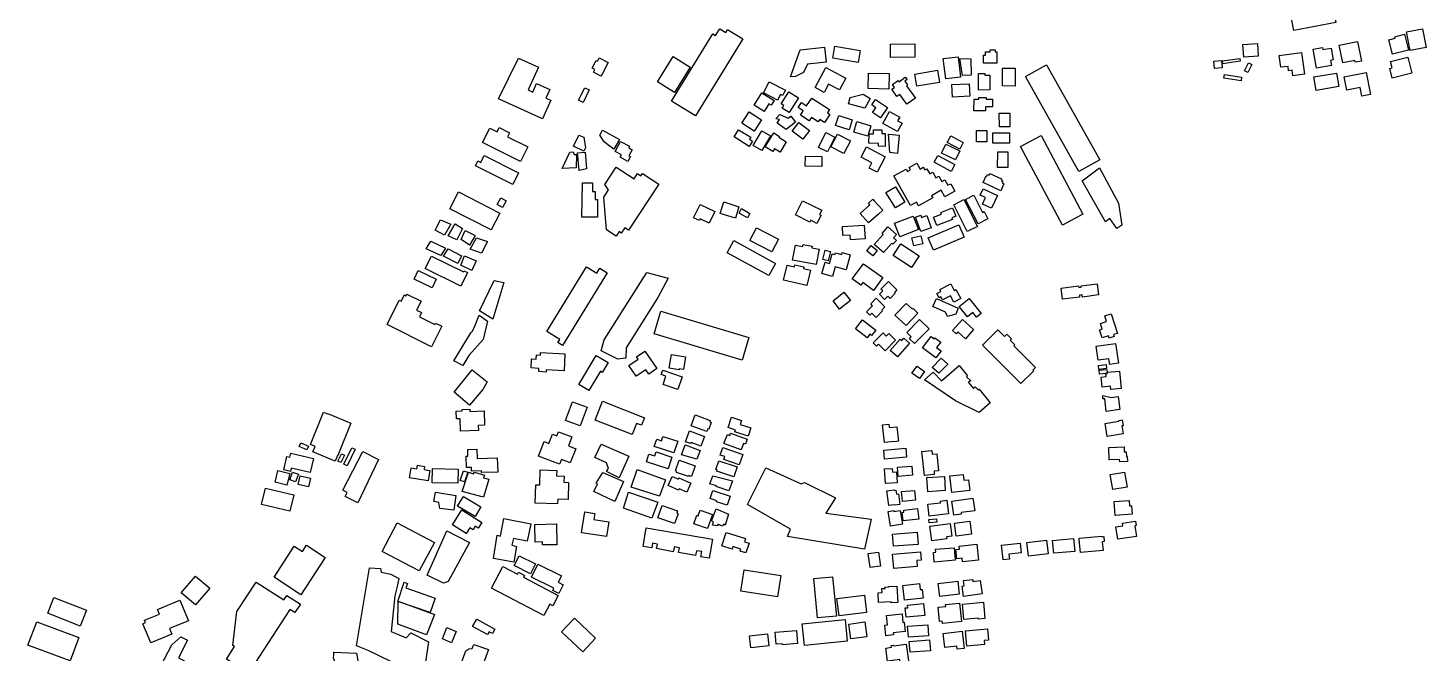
# Model space of a CAD drawing. Header units: metres. Extents: x -30816 to -28918, y -46789 to -43839.
# Drawn here: x -30557 to -29750, y -45429 to -45068 of the extents above; entities that cross this region are included whole.
import ezdxf

# ---------------------------------------------------------------- set-up
doc = ezdxf.new("R2010")
doc.units = ezdxf.units.M
doc.header["$MEASUREMENT"] = 0

msp = doc.modelspace()

# ---------------------------------------------------------------- linework, layer by layer
for points in [[(-29828.23, -45058.67), (-29803.81, -45054.45), (-29801.81, -45064.99), (-29826.2, -45069.73), (-29828.23, -45058.67)], [(-30171.48, -45118.99), (-30185.34, -45110.53), (-30161.35, -45071.6), (-30159.82, -45072.54), (-30157.46, -45068.71), (-30153.92, -45070.86), (-30152.89, -45069.2), (-30144.1, -45074.57), (-30171.48, -45118.99)], [(-29759.02, -45081.32), (-29761.08, -45070.46), (-29751.88, -45068.74), (-29749.83, -45079.59), (-29759.02, -45081.32)], [(-30092.13, -45085.58), (-30090.94, -45078.75), (-30076.43, -45081.26), (-30077.63, -45088.09), (-30092.13, -45085.58)], [(-30058.85, -45085.27), (-30058.93, -45077.52), (-30044.9, -45077.37), (-30044.83, -45085.14), (-30058.85, -45085.27)], [(-29847.16, -45077.21), (-29846.64, -45084.47), (-29855.02, -45085.07), (-29855.53, -45077.79), (-29847.16, -45077.21)], [(-29799.96, -45078.1), (-29789.38, -45076.02), (-29787.15, -45087.32), (-29790.8, -45088.03), (-29791.01, -45086.96), (-29797.94, -45088.31), (-29799.96, -45078.1)], [(-29762.26, -45071.85), (-29759.91, -45081.01), (-29769.2, -45083.38), (-29771.32, -45075.13), (-29767.65, -45074.19), (-29767.88, -45073.28), (-29762.26, -45071.85)], [(-30285.16, -45109.09), (-30273.58, -45085.72), (-30262.09, -45090.9), (-30268.04, -45104), (-30265.39, -45105.2), (-30263.16, -45100.3), (-30255.51, -45103.74), (-30257.72, -45108.64), (-30254.86, -45109.94), (-30259.67, -45120.56), (-30285.16, -45109.09)], [(-30221.93, -45088.22), (-30225.2, -45094.43), (-30226.08, -45096), (-30230.3, -45093.77), (-30229.48, -45092.23), (-30231.07, -45091.38), (-30228.73, -45087.01), (-30228.02, -45087.39), (-30227.02, -45085.52), (-30221.93, -45088.22)], [(-30193.45, -45099.29), (-30184.31, -45084.77), (-30174.47, -45090.89), (-30183.61, -45105.43), (-30193.45, -45099.29)], [(-30111.05, -45080.8), (-30097.05, -45079.31), (-30096.07, -45087.93), (-30106.79, -45089.14), (-30109.2, -45093.94), (-30113.67, -45096.22), (-30116.55, -45096.41), (-30111.05, -45080.8)], [(-30026.98, -45097.66), (-30028.48, -45085.92), (-30019.93, -45084.84), (-30018.43, -45096.58), (-30026.98, -45097.66)], [(-30018.95, -45085.86), (-30012.55, -45085.97), (-30012.39, -45095.49), (-30017.4, -45095.57), (-30018.95, -45085.86)], [(-30001.4, -45080.86), (-29998.43, -45080.86), (-29998.42, -45081.93), (-29997.62, -45081.94), (-29997.62, -45088.52), (-30005.23, -45088.51), (-30005.23, -45083.86), (-30004.1, -45083.87), (-30004.1, -45081.96), (-30001.4, -45081.96), (-30001.4, -45080.86)], [(-29867.82, -45086.94), (-29867.39, -45091.18), (-29871.85, -45091.62), (-29872.27, -45087.38), (-29867.82, -45086.94)], [(-29867.01, -45088.83), (-29867.25, -45087.13), (-29857.28, -45085.75), (-29857.04, -45087.43), (-29867.01, -45088.83)], [(-29821.72, -45082.32), (-29820.02, -45094.87), (-29826.72, -45095.76), (-29827.15, -45092.59), (-29829.14, -45092.86), (-29829.48, -45090.38), (-29833.6, -45090.93), (-29834.52, -45084.04), (-29821.72, -45082.32)], [(-29814.92, -45080.52), (-29809.58, -45079.59), (-29809.39, -45080.67), (-29804.6, -45079.84), (-29803.41, -45086.7), (-29804.89, -45086.97), (-29804.39, -45089.88), (-29813.03, -45091.38), (-29814.92, -45080.52)], [(-29758, -45094.22), (-29769.35, -45097.15), (-29770.8, -45091.58), (-29769.38, -45091.21), (-29770.32, -45087.59), (-29760.37, -45085.03), (-29758, -45094.22)], [(-30096.14, -45091.05), (-30084.74, -45097.18), (-30088.4, -45103.92), (-30094.61, -45100.58), (-30097.21, -45105.37), (-30102.4, -45102.57), (-30096.14, -45091.05)], [(-30059.94, -45103.48), (-30071.82, -45103.17), (-30071.58, -45094.26), (-30059.7, -45094.58), (-30059.94, -45103.48)], [(-30030.64, -45099.72), (-30043.62, -45101.85), (-30044.78, -45094.78), (-30031.81, -45092.65), (-30030.64, -45099.72)], [(-30008.09, -45104.02), (-30008.15, -45094.43), (-30004.46, -45094.41), (-30004.45, -45095.47), (-30001.65, -45095.46), (-30001.62, -45104), (-30008.09, -45104.02)], [(-29994.32, -45101.68), (-29994.29, -45091.32), (-29986.86, -45091.35), (-29986.89, -45101.71), (-29994.32, -45101.68)], [(-29981.05, -45096.2), (-29968.94, -45089.43), (-29938, -45144.22), (-29950.12, -45151), (-29981.05, -45096.2)], [(-29866.16, -45095.1), (-29856.26, -45096.61), (-29856.57, -45098.64), (-29866.46, -45097.13), (-29866.16, -45095.1)], [(-29852.27, -45088.36), (-29850.36, -45089.34), (-29852.76, -45093.96), (-29854.67, -45092.98), (-29852.27, -45088.36)], [(-29813.3, -45104.21), (-29814.6, -45096.37), (-29801.51, -45094.22), (-29800.21, -45102.06), (-29813.3, -45104.21)], [(-29797.07, -45096.39), (-29784.47, -45093.91), (-29781.96, -45106.53), (-29786.87, -45107.49), (-29787.84, -45102.64), (-29795.53, -45104.15), (-29797.07, -45096.39)], [(-30232.73, -45103.96), (-30236.35, -45111.17), (-30238.89, -45109.91), (-30235.27, -45102.7), (-30232.73, -45103.96)], [(-30122.44, -45106.55), (-30124.19, -45109.87), (-30132.2, -45105.71), (-30128.88, -45099.35), (-30119.56, -45104.17), (-30121.15, -45107.2), (-30122.44, -45106.55)], [(-30053.42, -45106.59), (-30055.28, -45107.83), (-30058.11, -45103.58), (-30056.55, -45102.54), (-30057.76, -45100.82), (-30054.46, -45098.54), (-30053.99, -45099.21), (-30050.39, -45096.59), (-30049.33, -45098.04), (-30050.54, -45098.91), (-30049.03, -45101.11), (-30049.63, -45101.52), (-30044.52, -45108.77), (-30049.45, -45112.23), (-30053.42, -45106.59)], [(-30023.11, -45108.07), (-30023.42, -45100.88), (-30013.43, -45100.46), (-30013.12, -45107.65), (-30023.11, -45108.07)], [(-30126.11, -45110.03), (-30127.8, -45112.67), (-30129.02, -45111.9), (-30131.84, -45116.33), (-30137.63, -45112.67), (-30133.13, -45105.6), (-30126.11, -45110.03)], [(-30120.4, -45112.92), (-30121.9, -45111.97), (-30117.52, -45105.09), (-30112.02, -45108.56), (-30117.37, -45116.95), (-30121.37, -45114.43), (-30120.4, -45112.92)], [(-30110.9, -45118.47), (-30109.28, -45115.99), (-30112.2, -45114.08), (-30110.34, -45111.25), (-30107.33, -45113.21), (-30104.35, -45108.66), (-30094.16, -45115.28), (-30095.34, -45117.1), (-30093.83, -45118.08), (-30096.94, -45122.81), (-30099.66, -45121.03), (-30100.59, -45122.45), (-30104.57, -45119.85), (-30105.82, -45121.77), (-30110.9, -45118.47)], [(-30074.7, -45106.48), (-30070.56, -45108.87), (-30073.8, -45114.4), (-30083.12, -45112.04), (-30082.17, -45108.37), (-30074.7, -45106.48)], [(-30060.65, -45114.11), (-30064.74, -45120.09), (-30069.22, -45117.05), (-30067.28, -45114.22), (-30069.63, -45112.63), (-30067.49, -45109.48), (-30060.65, -45114.11)], [(-30007.87, -45109.25), (-30007.86, -45108.38), (-30003.6, -45108.4), (-30003.6, -45109.36), (-29999.99, -45109.32), (-29999.94, -45113.7), (-30004.12, -45113.76), (-30004.15, -45116.04), (-30010.78, -45115.95), (-30010.7, -45109.22), (-30007.87, -45109.25)], [(-30133.26, -45121.28), (-30137.61, -45127.81), (-30144.76, -45123.07), (-30140.4, -45116.55), (-30133.26, -45121.28)], [(-30122.95, -45121.11), (-30125.13, -45120.56), (-30122.85, -45118.08), (-30117.94, -45120.27), (-30116.39, -45119.08), (-30113.66, -45122.57), (-30119.11, -45126.78), (-30124.34, -45123.05), (-30122.95, -45121.11)], [(-30082.78, -45127), (-30090.6, -45124.57), (-30088.78, -45118.78), (-30080.96, -45121.21), (-30082.78, -45127)], [(-30063.32, -45123.37), (-30059.4, -45116.37), (-30053.56, -45119.6), (-30054.77, -45121.75), (-30052.21, -45123.18), (-30054.93, -45128.04), (-30063.32, -45123.37)], [(-29990.08, -45125.19), (-29996.08, -45125.2), (-29996.1, -45117.43), (-29990.1, -45117.42), (-29990.08, -45125.19)], [(-30272.38, -45145.17), (-30294.27, -45134.22), (-30290.09, -45125.95), (-30285.88, -45128.06), (-30284.71, -45125.72), (-30278.78, -45128.69), (-30279.95, -45131.01), (-30268.21, -45136.88), (-30272.38, -45145.17)], [(-30225.17, -45127.17), (-30215.31, -45132.57), (-30218.63, -45138.05), (-30222.29, -45135.5), (-30224.23, -45133.98), (-30226.66, -45130.09), (-30225.17, -45127.17)], [(-30146.57, -45126.92), (-30139.52, -45131.26), (-30140.2, -45132.36), (-30138.47, -45133.43), (-30140.39, -45136.52), (-30149.17, -45131.12), (-30146.57, -45126.92)], [(-30111.86, -45122.79), (-30105.69, -45127.3), (-30109.41, -45132.35), (-30115.58, -45127.82), (-30111.86, -45122.79)], [(-30072.01, -45130.66), (-30080.1, -45128.27), (-30078.3, -45122.25), (-30070.21, -45124.65), (-30072.01, -45130.66)], [(-30071.25, -45129.27), (-30068.72, -45129.34), (-30068.71, -45127), (-30063.84, -45127.01), (-30063.85, -45129.13), (-30061.99, -45129.14), (-30062.01, -45136.51), (-30065.77, -45136.5), (-30065.77, -45134.88), (-30071.38, -45134.75), (-30071.25, -45129.27)], [(-30009.26, -45133.96), (-30009.24, -45127.35), (-30003.3, -45127.37), (-30003.32, -45133.98), (-30009.26, -45133.96)], [(-30241.76, -45136.37), (-30238.7, -45130), (-30235.84, -45131.15), (-30234.87, -45137.34), (-30235.89, -45139.29), (-30241.76, -45136.37)], [(-30217.85, -45139.44), (-30214.76, -45133.64), (-30209.46, -45136.44), (-30209.99, -45137.42), (-30208, -45138.47), (-30209.84, -45141.92), (-30208.91, -45142.4), (-30210.41, -45145.19), (-30214.88, -45142.82), (-30214.12, -45141.41), (-30217.85, -45139.44)], [(-30133.12, -45138.93), (-30138.07, -45136.05), (-30133.11, -45127.63), (-30128.16, -45130.51), (-30133.12, -45138.93)], [(-30123.31, -45131.29), (-30119.02, -45133.85), (-30122.66, -45139.88), (-30125.88, -45137.96), (-30126.77, -45139.46), (-30131.16, -45136.84), (-30126.32, -45128.79), (-30122.99, -45130.76), (-30123.31, -45131.29)], [(-30095.35, -45139.7), (-30100.43, -45137.17), (-30096.13, -45128.61), (-30091.06, -45131.15), (-30095.35, -45139.7)], [(-30085.77, -45140.71), (-30093.3, -45136.85), (-30089.54, -45129.54), (-30082, -45133.4), (-30085.77, -45140.71)], [(-30059.34, -45140.11), (-30060.02, -45129.51), (-30053.81, -45130.13), (-30054.87, -45140.56), (-30059.34, -45140.11)], [(-30029.48, -45140.45), (-30026.96, -45135.29), (-30018.89, -45139.19), (-30021.4, -45144.35), (-30029.48, -45140.45)], [(-30026.1, -45134.32), (-30024.06, -45130.53), (-30016.9, -45134.37), (-30018.94, -45138.16), (-30026.1, -45134.32)], [(-29990.18, -45134.64), (-29999.83, -45134.61), (-29999.81, -45128.71), (-29990.16, -45128.75), (-29990.18, -45134.64)], [(-29983.86, -45136.61), (-29971.99, -45130.34), (-29947.83, -45175.67), (-29959.7, -45181.93), (-29983.86, -45136.61)], [(-30276.94, -45158.49), (-30298.35, -45147.66), (-30296.97, -45144.93), (-30295.31, -45145.77), (-30293.32, -45141.87), (-30273.57, -45151.85), (-30276.94, -45158.49)], [(-30248.32, -45149.32), (-30243.97, -45139.82), (-30242.09, -45139.76), (-30241.42, -45141.24), (-30240.12, -45141.25), (-30240.21, -45149), (-30248.32, -45149.32)], [(-30238.63, -45150.43), (-30239.55, -45140.27), (-30235.16, -45139.81), (-30234.3, -45149.43), (-30238.63, -45150.43)], [(-30098.58, -45148.13), (-30108.05, -45147.95), (-30107.95, -45142.26), (-30098.48, -45142.44), (-30098.58, -45148.13)], [(-30069.62, -45146.03), (-30075.86, -45142.68), (-30072.69, -45136.81), (-30061.93, -45142.58), (-30066.6, -45151.44), (-30071.21, -45149.03), (-30069.62, -45146.03)], [(-30023.87, -45151), (-30033.7, -45145.73), (-30031.57, -45141.79), (-30021.73, -45147.06), (-30023.87, -45151)], [(-29991.22, -45148.69), (-29997.06, -45148.67), (-29997.03, -45139.64), (-29991.19, -45139.66), (-29991.22, -45148.69)], [(-30222.8, -45184.71), (-30224.43, -45165.86), (-30221.64, -45161.59), (-30223.79, -45158.51), (-30217.24, -45148.53), (-30206.85, -45155.27), (-30204.85, -45152.23), (-30202.94, -45153.48), (-30202.02, -45152.1), (-30192.56, -45158.27), (-30210.12, -45184.9), (-30212.24, -45183.5), (-30214.24, -45186.51), (-30215.53, -45185.68), (-30217.28, -45188.32), (-30222.8, -45184.71)], [(-30042.7, -45170.85), (-30043.9, -45168.74), (-30047.29, -45170.65), (-30056.98, -45153.55), (-30049.89, -45149.58), (-30049.1, -45150.97), (-30047.43, -45150.03), (-30048.18, -45148.7), (-30043.76, -45146.22), (-30041.83, -45149.62), (-30040.02, -45148.59), (-30039.14, -45150.14), (-30037.98, -45149.49), (-30036.29, -45152.46), (-30034.51, -45151.45), (-30032.7, -45154.65), (-30031.03, -45153.72), (-30029.31, -45156.74), (-30027.57, -45155.76), (-30025.76, -45158.96), (-30024.15, -45158.05), (-30021.77, -45162.27), (-30027.6, -45165.54), (-30029.7, -45161.83), (-30035.29, -45164.97), (-30034.55, -45166.27), (-30042.7, -45170.85)], [(-29948.2, -45156.32), (-29938.34, -45149), (-29927.24, -45169.36), (-29925.43, -45182.05), (-29928.24, -45183.98), (-29932.35, -45178.04), (-29934.79, -45179.97), (-29948.2, -45156.32)], [(-30236.73, -45157.54), (-30230.79, -45157.6), (-30230.85, -45162.64), (-30229.32, -45162.65), (-30229.37, -45167.12), (-30227.96, -45167.14), (-30228.07, -45177.37), (-30236.96, -45177.27), (-30236.73, -45157.54)], [(-29994.73, -45156.72), (-29994.03, -45157.06), (-29994.35, -45157.73), (-29993.4, -45158.18), (-29995.28, -45162.16), (-30005.44, -45157.38), (-30003.65, -45153.61), (-30003.38, -45153.73), (-30002.89, -45152.71), (-30001.98, -45153.14), (-30001.49, -45152.08), (-29994.81, -45155.21), (-29995.09, -45155.81), (-29994.44, -45156.11), (-29994.73, -45156.72)], [(-30284.39, -45175), (-30289.41, -45184.75), (-30313.29, -45172.56), (-30308.27, -45162.82), (-30284.39, -45175)], [(-30283.78, -45166.12), (-30280.66, -45167.88), (-30282.85, -45171.76), (-30285.98, -45170.01), (-30283.78, -45166.12)], [(-30068.29, -45167.85), (-30063.31, -45173.29), (-30065.88, -45175.61), (-30071.52, -45180.66), (-30076.48, -45175.2), (-30070.89, -45170.18), (-30071.63, -45169.37), (-30069.08, -45167.03), (-30068.29, -45167.85)], [(-30055.94, -45171.99), (-30061.5, -45163.13), (-30056.09, -45159.78), (-30050.54, -45168.63), (-30055.94, -45171.99)], [(-30008.75, -45182.72), (-30014.68, -45185.66), (-30022.42, -45170.19), (-30016.49, -45167.24), (-30008.75, -45182.72)], [(-30008.38, -45181.29), (-30015.7, -45167.25), (-30010.88, -45164.76), (-30005.72, -45174.66), (-30004.8, -45174.18), (-30002.64, -45178.33), (-30008.38, -45181.29)], [(-29997.24, -45164.81), (-30000.67, -45172.21), (-30005.82, -45169.84), (-30004.07, -45166.08), (-30007.1, -45164.69), (-30005.42, -45161.06), (-29997.24, -45164.81)], [(-30168.76, -45170.05), (-30160.28, -45174.15), (-30163.53, -45180.82), (-30168.71, -45178.3), (-30169.2, -45179.31), (-30172.51, -45177.71), (-30168.76, -45170.05)], [(-30157.14, -45175.19), (-30155.08, -45168.6), (-30146.35, -45171.31), (-30148.42, -45177.89), (-30157.14, -45175.19)], [(-30146.29, -45174.99), (-30144.82, -45172.45), (-30140, -45175.21), (-30141.48, -45177.76), (-30146.29, -45174.99)], [(-30099.83, -45175.86), (-30098.98, -45176.27), (-30101.33, -45180.97), (-30104.95, -45179.18), (-30105.44, -45180.17), (-30113.67, -45176.1), (-30109.61, -45167.96), (-30098.61, -45173.4), (-30099.83, -45175.86)], [(-30023.09, -45171.95), (-30021.18, -45176.77), (-30023.58, -45177.72), (-30023.21, -45178.65), (-30032.1, -45182.17), (-30034.01, -45177.36), (-30029.44, -45175.54), (-30029.82, -45174.6), (-30023.09, -45171.95)], [(-30318.56, -45178.88), (-30312.66, -45181.32), (-30316.34, -45187.75), (-30321.71, -45184.83), (-30318.56, -45178.88)], [(-30310.22, -45181.13), (-30305.84, -45183.88), (-30309.17, -45190.43), (-30314.14, -45188.19), (-30310.22, -45181.13)], [(-30127.45, -45197.35), (-30140.01, -45190.74), (-30136.15, -45183.47), (-30123.6, -45190.08), (-30127.45, -45197.35)], [(-30074.06, -45181.94), (-30073.6, -45189.93), (-30082.07, -45190.41), (-30082.22, -45187.78), (-30086.37, -45188.02), (-30086.68, -45182.66), (-30074.06, -45181.94)], [(-30057.18, -45189.26), (-30055.52, -45190.74), (-30057.53, -45192.99), (-30058.22, -45192.36), (-30063.02, -45197.71), (-30068.25, -45193.05), (-30063.15, -45187.39), (-30063.8, -45186.81), (-30060.39, -45183.02), (-30055.5, -45187.38), (-30057.18, -45189.26)], [(-30042.8, -45184.52), (-30053.5, -45188.64), (-30056.54, -45180.8), (-30045.85, -45176.69), (-30042.8, -45184.52)], [(-30041.45, -45176.28), (-30041, -45177.48), (-30038, -45176.38), (-30035.39, -45183.43), (-30041.43, -45185.64), (-30044.48, -45177.39), (-30041.45, -45176.28)], [(-30034.15, -45196.42), (-30037.17, -45189.27), (-30019.42, -45181.82), (-30016.39, -45188.97), (-30034.15, -45196.42)], [(-30324.13, -45191.12), (-30315.78, -45195.23), (-30318.47, -45199.44), (-30326.93, -45195.64), (-30324.13, -45191.12)], [(-30304.43, -45185.09), (-30298.54, -45187.97), (-30301.84, -45193.6), (-30306.65, -45190.3), (-30304.43, -45185.09)], [(-30297.81, -45189.35), (-30291.42, -45191.42), (-30295.03, -45198.07), (-30301.44, -45195.77), (-30297.81, -45189.35)], [(-30149.32, -45190.87), (-30125.3, -45204.06), (-30129.19, -45211.09), (-30153.2, -45197.89), (-30149.32, -45190.87)], [(-30045.4, -45193.93), (-30046.5, -45189.38), (-30041.34, -45188.14), (-30040.24, -45192.69), (-30045.4, -45193.93)], [(-30327.43, -45207), (-30323.85, -45199.81), (-30305.4, -45208.91), (-30305.1, -45208.3), (-30303.08, -45209.31), (-30306.95, -45217.1), (-30327.43, -45207)], [(-30314.1, -45195.69), (-30306.39, -45199.66), (-30308.54, -45204.12), (-30316.9, -45199.77), (-30314.1, -45195.69)], [(-30304.68, -45199.63), (-30298.07, -45202.55), (-30300.58, -45208.2), (-30306.87, -45205.04), (-30304.68, -45199.63)], [(-30101.86, -45204.75), (-30115.47, -45202.17), (-30113.8, -45193.42), (-30109.61, -45194.22), (-30109.39, -45193.06), (-30104.12, -45194.06), (-30104.3, -45195.04), (-30100.15, -45195.83), (-30101.86, -45204.75)], [(-30098.44, -45209.87), (-30096.65, -45203.35), (-30094.15, -45204.04), (-30092.61, -45198.46), (-30090.96, -45198.92), (-30090.68, -45197.92), (-30087.06, -45198.92), (-30086.74, -45197.75), (-30082.11, -45199.02), (-30084.5, -45207.68), (-30090.9, -45205.92), (-30092.45, -45211.52), (-30098.44, -45209.87)], [(-30097.96, -45201.69), (-30096.6, -45196.34), (-30093.52, -45197.12), (-30094.88, -45202.47), (-30097.96, -45201.69)], [(-30066.66, -45196.54), (-30069.17, -45199.63), (-30072.62, -45196.84), (-30070.1, -45193.76), (-30066.66, -45196.54)], [(-30057.4, -45199.53), (-30052.95, -45192.79), (-30042.38, -45199.71), (-30046.83, -45206.45), (-30057.4, -45199.53)], [(-30321.09, -45213.06), (-30323.5, -45218.05), (-30333.87, -45213.07), (-30331.45, -45208.08), (-30321.09, -45213.06)], [(-30257.28, -45243.32), (-30234.43, -45206.04), (-30228.43, -45209.68), (-30226.66, -45206.82), (-30222.39, -45209.41), (-30248.11, -45251.33), (-30250.9, -45249.64), (-30249.81, -45247.87), (-30257.28, -45243.32)], [(-30107.15, -45216.8), (-30120.64, -45213.64), (-30118.61, -45205.01), (-30114.36, -45206.01), (-30114.1, -45204.87), (-30108.85, -45206.1), (-30109.06, -45207.02), (-30105.06, -45207.95), (-30107.15, -45216.8)], [(-30074.49, -45204.23), (-30063.41, -45212.12), (-30068.67, -45219.72), (-30074.89, -45215.03), (-30076.07, -45216.59), (-30080.97, -45213), (-30074.49, -45204.23)], [(-30282.08, -45215.05), (-30288.31, -45236.25), (-30296.09, -45231.31), (-30287.59, -45213.97), (-30282.08, -45215.05)], [(-30225.9, -45254.48), (-30224.23, -45248.03), (-30199.51, -45209.28), (-30187.28, -45212.51), (-30193.08, -45223.65), (-30211.49, -45252.79), (-30211.61, -45258.62), (-30216.35, -45259.23), (-30225.9, -45254.48)], [(-30055.17, -45219.32), (-30056.64, -45220.76), (-30056.11, -45221.29), (-30059.15, -45224.28), (-30060.46, -45222.96), (-30062.32, -45224.77), (-30065.32, -45221.75), (-30063.38, -45219.85), (-30064.4, -45218.81), (-30059.98, -45214.47), (-30055.17, -45219.32)], [(-30028.87, -45225.07), (-30029.79, -45223.31), (-30030.86, -45223.86), (-30032.13, -45221.42), (-30029.91, -45220.27), (-30030.49, -45219.16), (-30024.16, -45215.89), (-30022.23, -45219.59), (-30021.13, -45219.02), (-30018.36, -45224.35), (-30022.37, -45226.41), (-30024.3, -45222.71), (-30028.87, -45225.07)], [(-29939.65, -45215.83), (-29938.79, -45222.24), (-29948.15, -45223.49), (-29948.33, -45222.16), (-29949.9, -45222.36), (-29949.75, -45223.44), (-29959.54, -45224.74), (-29960.41, -45218.23), (-29950.37, -45216.9), (-29950.23, -45217.93), (-29948.81, -45217.74), (-29948.89, -45217.06), (-29939.65, -45215.83)], [(-30323.88, -45252.08), (-30349.43, -45239.23), (-30342.36, -45225.31), (-30341.3, -45225.84), (-30339.45, -45222.19), (-30338.46, -45222.68), (-30337.96, -45221.71), (-30329.79, -45225.82), (-30332.44, -45231.02), (-30329.62, -45232.44), (-30330.81, -45234.8), (-30321.85, -45239.3), (-30321.45, -45238.51), (-30317.91, -45240.3), (-30323.88, -45252.08)], [(-30085.75, -45220.66), (-30081.99, -45225.5), (-30088.31, -45230.38), (-30092.08, -45225.54), (-30085.75, -45220.66)], [(-30062.08, -45229.08), (-30063.93, -45230.96), (-30063.45, -45231.43), (-30067.21, -45235.26), (-30069.76, -45232.78), (-30070.8, -45233.84), (-30072.68, -45232), (-30069.22, -45228.47), (-30070.31, -45227.4), (-30067.13, -45224.18), (-30062.08, -45229.08)], [(-30013.44, -45224.2), (-30006.54, -45232.87), (-30009.34, -45235.06), (-30011.44, -45232.43), (-30014.54, -45234.88), (-30019.33, -45228.85), (-30013.44, -45224.2)], [(-30144.51, -45259.79), (-30195.26, -45244.62), (-30191.36, -45231.67), (-30140.61, -45246.84), (-30144.51, -45259.79)], [(-30049.92, -45239.94), (-30056.33, -45233.92), (-30049.85, -45227.08), (-30046.28, -45230.44), (-30045.86, -45229.99), (-30043.03, -45232.65), (-30049.92, -45239.94)], [(-30034.41, -45228.9), (-30032.33, -45224.28), (-30019.89, -45229.85), (-30021.22, -45233.27), (-30026.04, -45234.62), (-30027.15, -45232.25), (-30034.41, -45228.9)], [(-30296.29, -45233.98), (-30291.45, -45237.41), (-30293.9, -45247.95), (-30302.19, -45257.21), (-30305.64, -45262.96), (-30310.98, -45260.16), (-30301.06, -45244.12), (-30300.2, -45243.12), (-30298.32, -45239.32), (-30296.29, -45233.98)], [(-30075.11, -45236.65), (-30067.43, -45242.54), (-30069.86, -45245.68), (-30070.87, -45244.91), (-30072.43, -45246.91), (-30079.09, -45241.81), (-30075.11, -45236.65)], [(-30042.12, -45236.39), (-30036.66, -45241.68), (-30045.12, -45250.33), (-30048.01, -45247.54), (-30046.94, -45246.44), (-30049.53, -45243.95), (-30042.12, -45236.39)], [(-30017.41, -45236.38), (-30010.91, -45242.25), (-30015.7, -45247.52), (-30020.06, -45243.59), (-30021.02, -45244.64), (-30023.18, -45242.71), (-30017.41, -45236.38)], [(-29933.1, -45245.78), (-29936.74, -45246.94), (-29938.2, -45242.4), (-29936.73, -45241.94), (-29937.75, -45238.74), (-29934.19, -45237.61), (-29935.24, -45234.36), (-29931.45, -45233.15), (-29927.85, -45244.39), (-29930.18, -45245.13), (-29929.83, -45246.19), (-29932.68, -45247.09), (-29933.1, -45245.78)], [(-30055.93, -45248.35), (-30062.01, -45254.42), (-30065.8, -45250.65), (-30066.88, -45251.71), (-30068.85, -45249.76), (-30063.21, -45244.14), (-30061.43, -45245.91), (-30059.92, -45244.39), (-30055.93, -45248.35)], [(-30047.9, -45249.96), (-30054.85, -45257.95), (-30059.06, -45254.33), (-30053.36, -45247.76), (-30052.45, -45248.54), (-30051.2, -45247.11), (-30047.9, -45249.96)], [(-30040.41, -45252.71), (-30035.51, -45246.26), (-30033.79, -45247.56), (-30033.28, -45246.89), (-30029.94, -45249.41), (-30032.27, -45252.46), (-30029.62, -45254.47), (-30032.7, -45258.53), (-30040.41, -45252.71)], [(-30005.79, -45251.23), (-29996.88, -45242.35), (-29993.08, -45246.14), (-29991.72, -45244.79), (-29988.98, -45247.53), (-29989.8, -45248.34), (-29987.18, -45250.95), (-29987.78, -45251.56), (-29975.22, -45264.06), (-29976.72, -45265.55), (-29976.24, -45266.02), (-29983.59, -45273.34), (-30005.79, -45251.23)], [(-30247.3, -45266.06), (-30257.54, -45265.5), (-30257.61, -45266.71), (-30261.92, -45266.48), (-30261.82, -45264.61), (-30266.34, -45264.36), (-30266.05, -45259.09), (-30263.38, -45259.25), (-30263.25, -45256.75), (-30260.93, -45256.88), (-30260.85, -45255.41), (-30246.76, -45256.16), (-30247.3, -45266.06)], [(-30193.72, -45264.72), (-30198.31, -45267.88), (-30200.07, -45265.35), (-30205.65, -45269.17), (-30209.91, -45263.01), (-30204.54, -45259.31), (-30205.47, -45257.98), (-30200.67, -45254.68), (-30193.72, -45264.72)], [(-29929.09, -45250.19), (-29927.39, -45261.64), (-29932.33, -45262.37), (-29932.83, -45259.02), (-29939.01, -45259.93), (-29940.21, -45251.83), (-29929.09, -45250.19)], [(-30238.75, -45273.92), (-30228.78, -45257.14), (-30221.89, -45261.21), (-30225.29, -45266.91), (-30226.35, -45266.28), (-30232.94, -45277.34), (-30238.75, -45273.92)], [(-30178.41, -45265.3), (-30180.83, -45264.9), (-30180.92, -45265.45), (-30186.63, -45264.48), (-30185.26, -45256.57), (-30177.15, -45257.96), (-30178.41, -45265.3)], [(-30039.18, -45266.34), (-30042.2, -45270.36), (-30046.55, -45267.39), (-30043.57, -45263.37), (-30039.18, -45266.34)], [(-30039.24, -45271.2), (-30034.36, -45266.75), (-30029.54, -45271.85), (-30019.32, -45262.94), (-30014.43, -45268.83), (-30014.98, -45269.38), (-30012.56, -45271.75), (-30014, -45272.63), (-30011.08, -45276.22), (-30010.05, -45275.2), (-30008.19, -45277.14), (-30007.63, -45276.63), (-30001.35, -45284.39), (-30007.68, -45290.13), (-30021.29, -45283.37), (-30039.24, -45271.2)], [(-30034.82, -45264.02), (-30029.57, -45258.73), (-30025.89, -45262.2), (-30030.99, -45267.34), (-30034.82, -45264.02)], [(-29934.21, -45264.69), (-29938.63, -45265.19), (-29938.9, -45262.87), (-29934.47, -45262.38), (-29934.21, -45264.69)], [(-30300.24, -45265.44), (-30291.63, -45272.3), (-30294.18, -45276.74), (-30301.8, -45285.75), (-30310.64, -45278.36), (-30300.24, -45265.44)], [(-30181.72, -45276.73), (-30190.08, -45273.86), (-30188.46, -45269.17), (-30191.27, -45268.21), (-30190.37, -45265.63), (-30179.21, -45269.47), (-30181.72, -45276.73)], [(-29938.25, -45268), (-29938.5, -45265.68), (-29934.09, -45265.22), (-29933.92, -45266.85), (-29933.85, -45267.54), (-29934.62, -45267.61), (-29938.25, -45268)], [(-29933.85, -45267.54), (-29933.92, -45266.85), (-29926.78, -45266.11), (-29925.72, -45276.16), (-29931.67, -45276.78), (-29931.87, -45274.89), (-29936.68, -45275.39), (-29937.29, -45269.63), (-29934.43, -45269.33), (-29934.62, -45267.61), (-29933.85, -45267.54)], [(-29935.28, -45282.13), (-29936.26, -45282.15), (-29936.31, -45280.21), (-29931.61, -45281.3), (-29927.55, -45280.78), (-29926.58, -45288.38), (-29934.36, -45289.37), (-29935.28, -45282.13)], [(-30293.17, -45297.43), (-30296.82, -45297.56), (-30296.7, -45300.47), (-30307.02, -45300.86), (-30307.3, -45293.68), (-30309.33, -45293.76), (-30309.5, -45289.2), (-30306.15, -45289.07), (-30306.18, -45288.25), (-30301.73, -45288.08), (-30301.68, -45289.41), (-30293.49, -45289.11), (-30293.17, -45297.43)], [(-30242.5, -45283.87), (-30234, -45286.98), (-30237.96, -45297.7), (-30246.46, -45294.58), (-30242.5, -45283.87)], [(-30229.34, -45294.41), (-30225.04, -45283.57), (-30200.91, -45293.05), (-30202.63, -45297.39), (-30205.44, -45296.29), (-30208.02, -45302.79), (-30229.34, -45294.41)], [(-30383.28, -45290.96), (-30383.24, -45290.88), (-30370.33, -45296.18), (-30377.91, -45314.83), (-30378.03, -45314.77), (-30379.38, -45318.03), (-30392.29, -45312.73), (-30390.98, -45309.56), (-30393.62, -45308.49), (-30386.04, -45289.85), (-30383.28, -45290.96)], [(-30173.92, -45297.64), (-30171.58, -45291.36), (-30162.92, -45294.58), (-30163.24, -45295.44), (-30162.3, -45295.79), (-30163.76, -45299.69), (-30164.32, -45299.48), (-30164.89, -45300.98), (-30173.92, -45297.64)], [(-30152.67, -45298.77), (-30150.73, -45292.78), (-30144.88, -45294.65), (-30145.64, -45296.99), (-30139.54, -45298.94), (-30141.09, -45303.73), (-30148.75, -45301.27), (-30148.38, -45300.15), (-30152.67, -45298.77)], [(-30059.6, -45298.69), (-30055.22, -45298.24), (-30054.36, -45306.65), (-30056.63, -45306.88), (-30056.64, -45306.78), (-30062.4, -45307.38), (-30063.45, -45297.09), (-30059.8, -45296.72), (-30059.6, -45298.69)], [(-29933.84, -45303.89), (-29935.09, -45296.32), (-29927.04, -45295.01), (-29927.11, -45294.6), (-29925.18, -45294.28), (-29924.62, -45297.64), (-29925.36, -45297.76), (-29924.6, -45302.38), (-29933.84, -45303.89)], [(-30262.03, -45315.15), (-30258.85, -45306.83), (-30256, -45307.91), (-30253.96, -45302.58), (-30251.5, -45303.51), (-30250.58, -45301.13), (-30242.79, -45304.07), (-30244.81, -45309.36), (-30240.59, -45310.94), (-30243.71, -45319.14), (-30248.85, -45317.2), (-30249.84, -45319.77), (-30262.03, -45315.15)], [(-30183.85, -45313.38), (-30195.23, -45309.73), (-30193.84, -45305.45), (-30191.1, -45306.33), (-30190.29, -45303.82), (-30181.65, -45306.58), (-30183.85, -45313.38)], [(-30174.82, -45300.59), (-30166.2, -45303.9), (-30168.35, -45309.45), (-30174, -45307.28), (-30174.28, -45308), (-30177.24, -45306.87), (-30174.82, -45300.59)], [(-30154.99, -45307.98), (-30153.01, -45302.73), (-30151.66, -45303.24), (-30151.17, -45301.91), (-30141.58, -45305.49), (-30142.63, -45308.28), (-30143.72, -45307.87), (-30145.15, -45311.66), (-30154.99, -45307.98)], [(-30395.71, -45311.63), (-30400.16, -45309.68), (-30399.22, -45307.53), (-30394.77, -45309.48), (-30395.71, -45311.63)], [(-30354.44, -45317.24), (-30366.24, -45342.05), (-30373.62, -45338.57), (-30372.45, -45336.12), (-30375.02, -45334.81), (-30363.48, -45312.58), (-30354.44, -45317.24)], [(-30367.9, -45311.27), (-30372.53, -45320.78), (-30374.42, -45319.86), (-30369.79, -45310.36), (-30367.9, -45311.27)], [(-30294.89, -45324.69), (-30294.92, -45323.63), (-30300.64, -45323.8), (-30300.7, -45321.71), (-30303.66, -45321.8), (-30303.86, -45315.18), (-30302.77, -45315.15), (-30302.88, -45311.3), (-30297.54, -45311.14), (-30297.38, -45316.57), (-30285.83, -45316.22), (-30285.58, -45324.42), (-30294.89, -45324.69)], [(-30225.94, -45308.21), (-30209.98, -45315.31), (-30215.5, -45327.72), (-30222.72, -45324.07), (-30221.7, -45322.13), (-30222.14, -45320.83), (-30222.77, -45319.02), (-30229.62, -45315.97), (-30225.94, -45308.21)], [(-30185.03, -45315.78), (-30187.23, -45322.5), (-30199.75, -45318.43), (-30198.3, -45314.01), (-30194.98, -45315.08), (-30194.23, -45312.79), (-30185.03, -45315.78)], [(-30170.75, -45316.98), (-30179.46, -45314.41), (-30177.43, -45308.7), (-30168.76, -45311.94), (-30170.75, -45316.98)], [(-30144.11, -45314.33), (-30146.18, -45320.24), (-30155.12, -45317.11), (-30154.54, -45315.46), (-30157.11, -45314.57), (-30155.61, -45310.31), (-30144.11, -45314.33)], [(-30062.27, -45316.97), (-30062.78, -45311.81), (-30050.08, -45310.57), (-30049.57, -45315.72), (-30062.27, -45316.97)], [(-30032.13, -45313.82), (-30031.1, -45323.68), (-30033.79, -45323.96), (-30033.6, -45325.84), (-30039.34, -45326.44), (-30040.79, -45312.46), (-30035.09, -45311.87), (-30034.86, -45314.1), (-30032.13, -45313.82)], [(-29922.74, -45315.39), (-29922.26, -45315.37), (-29922.17, -45318.35), (-29926.6, -45318.48), (-29926.65, -45317.08), (-29932.65, -45317.26), (-29932.87, -45310.17), (-29924.11, -45309.92), (-29924.02, -45312.68), (-29922.83, -45312.64), (-29922.74, -45315.39)], [(-30404.81, -45322.17), (-30405.21, -45324.01), (-30408.95, -45323.18), (-30407.22, -45315.4), (-30405.46, -45315.8), (-30404.91, -45313.49), (-30391.92, -45316.49), (-30393.83, -45324.7), (-30404.81, -45322.17)], [(-30376.06, -45318.94), (-30377.83, -45318.1), (-30375.79, -45313.85), (-30374.03, -45314.69), (-30376.06, -45318.94)], [(-30336.42, -45327.69), (-30335.45, -45321.97), (-30332.23, -45322.5), (-30331.88, -45320.43), (-30327.79, -45321.12), (-30328.09, -45322.91), (-30324.77, -45323.47), (-30325.79, -45329.48), (-30336.42, -45327.69)], [(-30171.68, -45320.72), (-30173.79, -45326.87), (-30175.27, -45326.37), (-30175.49, -45327), (-30182.46, -45324.62), (-30182.25, -45324), (-30183.01, -45323.74), (-30180.91, -45317.58), (-30171.68, -45320.72)], [(-30149.28, -45327.09), (-30159.12, -45323.79), (-30158.91, -45323.15), (-30159.62, -45322.9), (-30157.94, -45317.9), (-30147.37, -45321.44), (-30149.28, -45327.09)], [(-30046.19, -45326.26), (-30054.43, -45326.88), (-30054.84, -45321.55), (-30046.59, -45320.91), (-30046.19, -45326.26)], [(-30405.55, -45325.21), (-30407.19, -45331.88), (-30414.08, -45330.21), (-30412.45, -45323.54), (-30405.55, -45325.21)], [(-30402.22, -45330.02), (-30405.62, -45328.8), (-30404.05, -45324.46), (-30400.63, -45325.68), (-30402.22, -45330.02)], [(-30394.87, -45332.89), (-30400.7, -45331.49), (-30399.52, -45326.61), (-30393.69, -45328), (-30394.87, -45332.89)], [(-30323.3, -45322.41), (-30308.45, -45322.63), (-30308.57, -45330.82), (-30323.42, -45330.6), (-30323.3, -45322.41)], [(-30302.85, -45324.46), (-30304.78, -45330.02), (-30307.17, -45329.2), (-30305.24, -45323.63), (-30302.85, -45324.46)], [(-30293.72, -45338.96), (-30306.09, -45335.6), (-30302.41, -45324.51), (-30299.52, -45325.51), (-30299.05, -45324.43), (-30293.12, -45326.14), (-30293.71, -45327.73), (-30290.78, -45328.53), (-30293.72, -45338.96)], [(-30263.66, -45331.76), (-30261.3, -45331.84), (-30260.99, -45323.11), (-30251.48, -45323.46), (-30251.6, -45326.65), (-30247.24, -45326.8), (-30247.36, -45330.3), (-30244.64, -45330.4), (-30244.99, -45340.19), (-30250.96, -45339.97), (-30251.06, -45342.75), (-30264.03, -45342.28), (-30263.66, -45331.76)], [(-30212.95, -45329.9), (-30218.07, -45341.29), (-30230.13, -45335.6), (-30227.93, -45331.21), (-30228.67, -45330.77), (-30224.98, -45324.73), (-30212.95, -45329.9)], [(-30208.58, -45333.02), (-30205.12, -45322.85), (-30188.76, -45328.82), (-30192.12, -45338.29), (-30208.58, -45333.02)], [(-30187.3, -45332.05), (-30184.96, -45326.93), (-30181.34, -45328.56), (-30180.96, -45327.73), (-30174.05, -45330.85), (-30176.42, -45336.08), (-30180.82, -45334.09), (-30181.16, -45334.82), (-30187.3, -45332.05)], [(-30152.28, -45335.2), (-30159.55, -45332.81), (-30159.41, -45332.31), (-30163.07, -45331.17), (-30161.5, -45326.49), (-30150.09, -45329.36), (-30152.28, -45335.2)], [(-30130.87, -45321.9), (-30110.49, -45331.17), (-30108.54, -45330.45), (-30090.58, -45339.22), (-30096.2, -45348.16), (-30069.97, -45351.63), (-30073.91, -45368.8), (-30118.37, -45361.63), (-30116.65, -45357.28), (-30141.39, -45343.17), (-30130.87, -45321.9)], [(-30055.45, -45324.3), (-30055.04, -45330.63), (-30061.8, -45331.07), (-30062.35, -45322.54), (-30057.96, -45322.26), (-30057.82, -45324.44), (-30055.45, -45324.3)], [(-30027.31, -45335.12), (-30037.42, -45335.74), (-30037.93, -45327.53), (-30027.81, -45326.92), (-30027.31, -45335.12)], [(-30016.95, -45325.77), (-30016.55, -45329.11), (-30013.91, -45328.8), (-30013.18, -45334.98), (-30023.47, -45336.19), (-30024.59, -45326.66), (-30016.95, -45325.77)], [(-29932.04, -45325.85), (-29923.79, -45324.51), (-29922.36, -45333.19), (-29930.61, -45334.53), (-29932.04, -45325.85)], [(-30419.59, -45333.67), (-30403.2, -45337.55), (-30405.46, -45347.01), (-30421.86, -45343.12), (-30419.59, -45333.67)], [(-30319.05, -45345.35), (-30319.58, -45341.93), (-30322.38, -45341.44), (-30321.41, -45335.95), (-30309.77, -45338), (-30310.81, -45346.36), (-30319.05, -45345.35)], [(-30210.04, -45335.9), (-30193.16, -45341.85), (-30196.64, -45350.97), (-30213.04, -45345.31), (-30210.04, -45335.9)], [(-30153.2, -45343.57), (-30159.29, -45341.5), (-30159.08, -45340.92), (-30163, -45339.59), (-30161.4, -45334.94), (-30151.41, -45338.34), (-30153.2, -45343.57)], [(-30055.5, -45337.18), (-30054.3, -45337), (-30053.45, -45343.13), (-30056.73, -45343.57), (-30056.77, -45343.28), (-30059.87, -45343.71), (-30061.06, -45335.15), (-30056.8, -45334.56), (-30056.75, -45334.94), (-30055.83, -45334.81), (-30055.5, -45337.18)], [(-30044.45, -45340.7), (-30052.03, -45341.43), (-30052.58, -45335.7), (-30045, -45334.97), (-30044.45, -45340.7)], [(-30305.38, -45338.47), (-30295.35, -45344.44), (-30298.68, -45349.97), (-30308.71, -45344), (-30305.38, -45338.47)], [(-30193.13, -45350.86), (-30190.66, -45343.73), (-30181.82, -45346.77), (-30182.29, -45348.12), (-30181.49, -45348.4), (-30183.49, -45354.16), (-30193.13, -45350.86)], [(-30025.48, -45348.57), (-30036.65, -45349.8), (-30037.43, -45342.88), (-30030.01, -45342.07), (-30030.12, -45341.1), (-30026.36, -45340.68), (-30025.48, -45348.57)], [(-30022.41, -45349.3), (-30023.45, -45341.16), (-30011.35, -45339.44), (-30010.32, -45346.69), (-30018.18, -45347.81), (-30018.06, -45348.75), (-30022.41, -45349.3)], [(-29921, -45343.87), (-29919.8, -45343.79), (-29919.44, -45348.71), (-29929.15, -45349.4), (-29929.73, -45341.35), (-29921.23, -45340.73), (-29921, -45343.87)], [(-30303.8, -45359.86), (-30311.77, -45354.9), (-30306.31, -45346.2), (-30294.71, -45353.41), (-30296.79, -45356.73), (-30298.56, -45355.62), (-30299.84, -45357.66), (-30301.69, -45356.5), (-30303.8, -45359.86)], [(-30287.97, -45374.33), (-30285.99, -45360.79), (-30284.03, -45361.35), (-30282.07, -45351.13), (-30266.51, -45354.25), (-30268.58, -45364.32), (-30276.39, -45362.71), (-30277.38, -45366.58), (-30274.82, -45367.36), (-30276.33, -45376.4), (-30287.97, -45374.33)], [(-30230.07, -45351.8), (-30221.5, -45353.1), (-30222.82, -45361.62), (-30237.13, -45359.43), (-30235.28, -45347.4), (-30229.53, -45348.27), (-30230.07, -45351.8)], [(-30161.6, -45348.79), (-30164.45, -45356.96), (-30172.37, -45354.23), (-30170.67, -45349.33), (-30169.96, -45349.58), (-30168.82, -45346.3), (-30161.6, -45348.79)], [(-30159.45, -45345.66), (-30152.43, -45348.73), (-30154.37, -45355.08), (-30155.29, -45354.4), (-30155.81, -45355.55), (-30158.6, -45354.43), (-30158.6, -45355.5), (-30161.59, -45355.01), (-30161.1, -45353.04), (-30162.14, -45352.51), (-30159.45, -45345.66)], [(-30060.25, -45347.09), (-30057.01, -45346.57), (-30056.91, -45347.17), (-30053.32, -45346.59), (-30052.05, -45354.44), (-30058.88, -45355.54), (-30060.25, -45347.09)], [(-30051.28, -45346.44), (-30043.32, -45345.46), (-30042.57, -45351.48), (-30051.56, -45352.59), (-30052.18, -45347.66), (-30051.15, -45347.53), (-30051.28, -45346.44)], [(-30036.62, -45353.69), (-30036.79, -45351.83), (-30032.29, -45351.44), (-30032.13, -45353.31), (-30036.62, -45353.69)], [(-30021.02, -45361.36), (-30021.97, -45353.81), (-30013.13, -45352.71), (-30012.18, -45360.25), (-30021.02, -45361.36)], [(-29917.88, -45355.41), (-29917, -45361.56), (-29927.79, -45363.09), (-29928.81, -45356.01), (-29924.84, -45355.44), (-29925.08, -45353.78), (-29917.54, -45352.71), (-29917.17, -45355.31), (-29917.88, -45355.41)], [(-30343.58, -45353.67), (-30322.08, -45364.94), (-30330.82, -45381.46), (-30352.31, -45370.19), (-30343.58, -45353.67)], [(-30314.96, -45358.3), (-30301.85, -45365.09), (-30314.25, -45387.43), (-30316.81, -45388.53), (-30326.33, -45383.95), (-30314.96, -45358.3)], [(-30251.45, -45366.29), (-30259.72, -45366.43), (-30259.75, -45364.73), (-30264.02, -45364.81), (-30264.2, -45354.55), (-30251.65, -45354.34), (-30251.45, -45366.29)], [(-30193.33, -45365.89), (-30196.24, -45365.39), (-30196.72, -45368.17), (-30201.67, -45367.32), (-30199.81, -45356.55), (-30161.63, -45363.08), (-30163.53, -45374.05), (-30168.33, -45373.24), (-30167.81, -45370.26), (-30170.84, -45369.75), (-30171.37, -45372.6), (-30181.16, -45370.79), (-30180.65, -45368.06), (-30183.6, -45367.56), (-30184.23, -45370.49), (-30193.89, -45368.39), (-30193.33, -45365.89)], [(-30153.65, -45359.22), (-30142.62, -45362.79), (-30143.2, -45364.55), (-30140.51, -45365.42), (-30142.34, -45371.04), (-30145.69, -45369.95), (-30145.33, -45368.86), (-30149.88, -45367.39), (-30150.34, -45368.81), (-30156.16, -45366.92), (-30153.65, -45359.22)], [(-30043.02, -45366.11), (-30057.15, -45367.19), (-30057.7, -45360.21), (-30043.56, -45359.13), (-30043.02, -45366.11)], [(-30036.24, -45355.57), (-30024.43, -45354.02), (-30023.47, -45361.3), (-30026.49, -45361.7), (-30026.33, -45362.88), (-30035.13, -45364.04), (-30036.24, -45355.57)], [(-29949.77, -45365.39), (-29949.84, -45365.4), (-29950.03, -45362.51), (-29936.96, -45361.36), (-29936.94, -45361.67), (-29935.83, -45361.6), (-29935.64, -45364.48), (-29936.68, -45364.56), (-29936.23, -45369.67), (-29949.29, -45370.82), (-29949.77, -45365.39)], [(-30398.32, -45370.24), (-30395.95, -45366.6), (-30385.1, -45373.59), (-30399.11, -45395.12), (-30414.68, -45385.07), (-30403.05, -45367.2), (-30398.32, -45370.24)], [(-30032.74, -45370.59), (-30032.88, -45368.89), (-30022.16, -45368.01), (-30021.56, -45375.3), (-30033.69, -45376.3), (-30034.16, -45370.71), (-30032.74, -45370.59)], [(-30009.01, -45366.03), (-30008.04, -45375.3), (-30017.28, -45376.26), (-30017.49, -45374.15), (-30020.58, -45374.47), (-30021.15, -45369.04), (-30019.08, -45368.83), (-30019.26, -45367.1), (-30009.01, -45366.03)], [(-29994.83, -45366.54), (-29984.14, -45365.32), (-29983.49, -45370.99), (-29990.52, -45371.79), (-29990.19, -45374.56), (-29993.86, -45374.97), (-29994.83, -45366.54)], [(-29979.22, -45373), (-29980.18, -45365.04), (-29968.81, -45363.68), (-29967.85, -45371.64), (-29979.22, -45373)], [(-29964.72, -45371.2), (-29965.35, -45363.83), (-29953.19, -45362.77), (-29952.54, -45370.15), (-29964.72, -45371.2)], [(-30266.69, -45383.07), (-30276.16, -45378.34), (-30273.28, -45372.64), (-30263.82, -45377.38), (-30266.69, -45383.07)], [(-30262.34, -45377.51), (-30248.73, -45384.18), (-30250.62, -45388), (-30247.8, -45389.38), (-30250.31, -45394.46), (-30253.78, -45392.76), (-30253.11, -45391.41), (-30266.07, -45385.06), (-30262.34, -45377.51)], [(-30070.67, -45379.5), (-30071.74, -45371.42), (-30065.8, -45370.65), (-30064.73, -45378.73), (-30070.67, -45379.5)], [(-30043.75, -45375.41), (-30043.46, -45378.86), (-30056.99, -45380.04), (-30057.71, -45371.78), (-30041.57, -45370.38), (-30041.14, -45375.19), (-30043.75, -45375.41)], [(-30468.23, -45394.1), (-30459.93, -45384.37), (-30451.75, -45391.3), (-30460.06, -45401.03), (-30468.23, -45394.1)], [(-30359.57, -45379.61), (-30353.2, -45380.1), (-30352.82, -45382.19), (-30347.23, -45383.37), (-30342.6, -45385.73), (-30343.79, -45391.16), (-30344.91, -45395.84), (-30347.09, -45416.43), (-30338.45, -45420.03), (-30335.69, -45417.12), (-30325.52, -45422.39), (-30328.22, -45440.39), (-30333.06, -45440.6), (-30360.41, -45427.38), (-30367.04, -45424.54), (-30359.57, -45379.61)], [(-30289.17, -45391.35), (-30282.62, -45378.88), (-30274.15, -45383.28), (-30273.59, -45382.2), (-30270.19, -45383.97), (-30270.78, -45385.07), (-30250.68, -45395.53), (-30253.83, -45401.55), (-30255.52, -45400.68), (-30258.89, -45407.09), (-30289.17, -45391.35)], [(-30143.35, -45380.81), (-30122.16, -45384.05), (-30124.06, -45396.39), (-30145.25, -45393.14), (-30143.35, -45380.81)], [(-30103.15, -45385.8), (-30092.28, -45384.78), (-30090.14, -45407.54), (-30101.01, -45408.56), (-30103.15, -45385.8)], [(-30424.94, -45387.81), (-30408.99, -45398.13), (-30407.3, -45395.53), (-30399.46, -45400.59), (-30402.62, -45405.45), (-30405.49, -45403.59), (-30428.06, -45438.23), (-30434.91, -45433.82), (-30436.37, -45436.05), (-30442.18, -45432.32), (-30437.43, -45425.01), (-30438.45, -45424.35), (-30436.08, -45404.89), (-30424.94, -45387.81)], [(-30339.48, -45388), (-30337.72, -45388.6), (-30338.64, -45391.24), (-30321.67, -45397.06), (-30324.59, -45405.48), (-30343.3, -45399.06), (-30339.48, -45388)], [(-30065.84, -45399.62), (-30066.11, -45394.08), (-30063.7, -45393.96), (-30063.81, -45391.64), (-30062.06, -45391.56), (-30062.1, -45390.71), (-30059.84, -45390.6), (-30059.86, -45390.34), (-30055.22, -45390.12), (-30054.76, -45399.65), (-30058.42, -45399.82), (-30058.45, -45399.27), (-30065.84, -45399.62)], [(-30050.81, -45398.38), (-30051.79, -45389.8), (-30042.15, -45388.7), (-30041.74, -45392.21), (-30040.55, -45392.06), (-30039.96, -45397.14), (-30050.81, -45398.38)], [(-30030.41, -45396.09), (-30031.32, -45388.63), (-30020.11, -45387.29), (-30019.2, -45394.74), (-30030.41, -45396.09)], [(-30011.3, -45387.43), (-30007.1, -45386.86), (-30006.03, -45394.69), (-30016.75, -45396.14), (-30017.56, -45390.2), (-30016.38, -45390.05), (-30016.79, -45387.01), (-30011.45, -45386.29), (-30011.3, -45387.43)], [(-30545.31, -45405.88), (-30541.67, -45396.68), (-30522.99, -45404.03), (-30526.63, -45413.21), (-30545.31, -45405.88)], [(-30475.07, -45414.71), (-30473.73, -45417.94), (-30485.77, -45422.93), (-30490.38, -45411.88), (-30488.84, -45411.25), (-30489.4, -45409.9), (-30480.81, -45406.34), (-30481.94, -45403.61), (-30469.01, -45398.26), (-30464.04, -45410.13), (-30475.07, -45414.71)], [(-30343.09, -45398.96), (-30322.06, -45406.61), (-30326.64, -45418.33), (-30343.16, -45412.05), (-30343.09, -45398.96)], [(-30072.7, -45405.49), (-30088.58, -45407.42), (-30089.82, -45397.41), (-30073.93, -45395.47), (-30072.7, -45405.49)], [(-30039.16, -45407.09), (-30049.95, -45408.18), (-30050.5, -45402.8), (-30048.89, -45402.64), (-30049.04, -45401.21), (-30039.86, -45400.29), (-30039.16, -45407.09)], [(-30026.97, -45401.91), (-30027.08, -45400.8), (-30018.98, -45399.95), (-30017.85, -45410.55), (-30028.96, -45411.71), (-30029.09, -45410.43), (-30030.55, -45410.59), (-30031.42, -45402.37), (-30026.97, -45401.91)], [(-30008.09, -45409.2), (-30008.13, -45408.67), (-30016.63, -45409.42), (-30017.41, -45400.56), (-30005.27, -45399.51), (-30004.45, -45408.89), (-30008.09, -45409.2)], [(-30297.71, -45409.3), (-30287.2, -45415.06), (-30288.6, -45417.61), (-30290.6, -45416.51), (-30291.52, -45418.18), (-30300.04, -45413.5), (-30297.71, -45409.3)], [(-30236.52, -45428.01), (-30248.73, -45416.55), (-30241.29, -45408.69), (-30229.08, -45420.16), (-30236.52, -45428.01)], [(-30109.8, -45411.93), (-30085.11, -45409.51), (-30083.87, -45422), (-30108.57, -45424.42), (-30109.8, -45411.93)], [(-30051.7, -45411.11), (-30050.95, -45411.02), (-30050.36, -45416.35), (-30057.36, -45417.11), (-30057.22, -45418.37), (-30061.53, -45418.84), (-30062.22, -45412.7), (-30060.64, -45412.53), (-30061.23, -45407.15), (-30052.25, -45406.16), (-30051.7, -45411.11)], [(-30556.68, -45424.28), (-30551.61, -45410.73), (-30527.32, -45419.76), (-30532.4, -45433.31), (-30556.68, -45424.28)], [(-30314.98, -45414.11), (-30309.58, -45416.36), (-30312.19, -45422.81), (-30317.42, -45420.64), (-30314.98, -45414.11)], [(-30139.42, -45425.8), (-30140.19, -45418.95), (-30129.81, -45417.8), (-30129.05, -45424.65), (-30139.42, -45425.8)], [(-30125.42, -45416.71), (-30113.16, -45415.72), (-30112.53, -45423.33), (-30121.3, -45424.03), (-30121.34, -45423.44), (-30124.85, -45423.72), (-30125.42, -45416.71)], [(-30083, -45412.05), (-30073.73, -45410.82), (-30072.58, -45419.44), (-30081.86, -45420.66), (-30083, -45412.05)], [(-30048.55, -45419.66), (-30049.02, -45413.35), (-30037.36, -45412.49), (-30036.89, -45418.8), (-30048.55, -45419.66)], [(-30016.32, -45426.11), (-30020.4, -45426.57), (-30020.59, -45424.85), (-30027.61, -45425.65), (-30028.54, -45417.46), (-30017.45, -45416.19), (-30016.32, -45426.11)], [(-30015.69, -45415.96), (-30002.89, -45414.78), (-30002.28, -45421.36), (-30004.83, -45421.6), (-30004.63, -45423.82), (-30014.87, -45424.76), (-30015.69, -45415.96)], [(-30473.57, -45424.08), (-30468.45, -45419.41), (-30464.54, -45421.44), (-30469.78, -45431.46), (-30463.44, -45434.75), (-30472.02, -45451.12), (-30484.38, -45444.7), (-30473.57, -45424.08)], [(-30312.08, -45449.39), (-30303.94, -45427.61), (-30302.2, -45426.33), (-30300.23, -45426.21), (-30299.27, -45423.78), (-30290.96, -45426.83), (-30296.37, -45441.47), (-30293.09, -45442.67), (-30293.84, -45444.73), (-30292.52, -45445.22), (-30295.96, -45452.96), (-30300.36, -45451.37), (-30300.61, -45452.91), (-30312.08, -45449.39)], [(-30060.61, -45433.38), (-30061.62, -45425.92), (-30058.3, -45425.49), (-30058.45, -45424.37), (-30057.2, -45424.19), (-30057.15, -45424.57), (-30049.77, -45423.59), (-30048.27, -45434.7), (-30053.04, -45435.33), (-30053.43, -45432.42), (-30060.61, -45433.38)], [(-30047.58, -45428.37), (-30048.1, -45422.18), (-30036.39, -45421.23), (-30035.88, -45427.42), (-30047.58, -45428.37)], [(-30380.14, -45428.31), (-30367.07, -45428.9), (-30365.21, -45439.48), (-30377.04, -45439.86), (-30380.31, -45431.69), (-30380.21, -45429.79), (-30380.14, -45428.31)]]:
    msp.add_lwpolyline(points)

doc.saveas('drawing.dxf')
